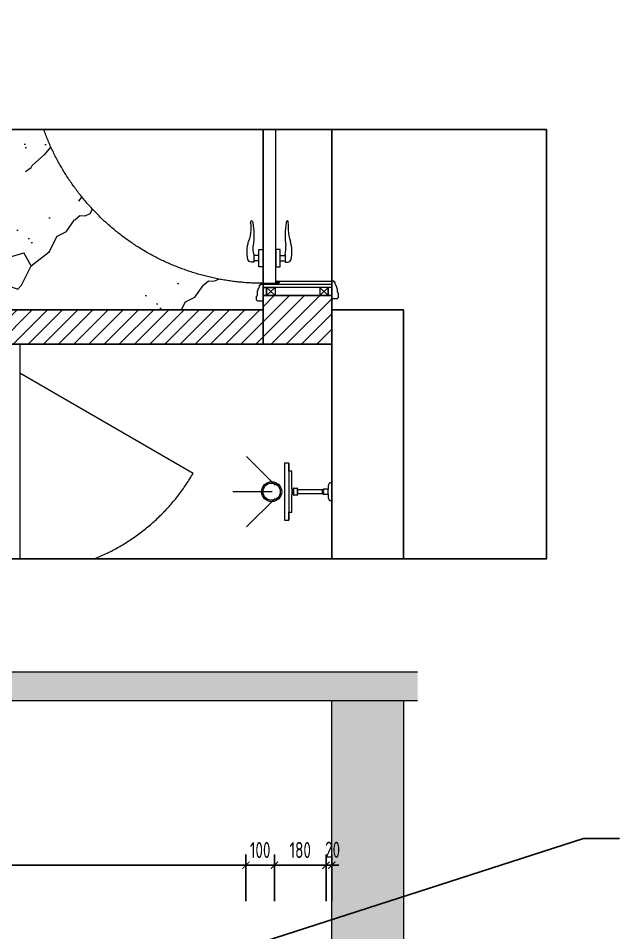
# Model space of a CAD drawing. Header units: millimetres. Extents: x 3162 to 221128, y -144913 to 11496.
# Drawn here: x 190658 to 192759, y -15138 to -11945 of the extents above; entities that cross this region are included whole.
import ezdxf
from ezdxf.xclip import XClip

# ---------------------------------------------------------------- set-up
doc = ezdxf.new("R2010")
doc.units = ezdxf.units.MM
doc.header["$LTSCALE"] = 10
doc.header["$XCLIPFRAME"] = 2
for name, pattern in [('ACAD_ISO03W100', [30, 12, -18]), ('DASH', [8.889999999999997, 6.349999999999998, -2.54]), ('DOTE', [61.467999999999996, 50.8, -5.08, 0.508, -5.08]), ('HIDDEN', [9.524999999999995, 6.349999999999998, -3.174999999999998])]:
    doc.linetypes.add(name, pattern=pattern)
doc.layers.get('Defpoints').update_dxf_attribs({"color": 250})
for name, color, linetype, lineweight in [('FC-Doorsill【门槛线】', 8, 'Continuous', 0), ('FC-Hatch【平面填充】', 250, 'Continuous', 0), ('FC-Refe【标注引线】', 2, 'Continuous', 0), ('FF-Door【门】', 51, 'Continuous', 0), ('FF-FIXT【洁具】', 31, 'Continuous', 0), ('FF-MT【门套】', 20, 'Continuous', 0), ('Hidden【虚线】', 136, 'DASH', 0), ('RC-dimensions', 44, 'Continuous', 0), ('Wall【立面墙】', 252, 'Continuous', 0)]:
    doc.layers.add(name, color=color, linetype=linetype, lineweight=lineweight)
doc.layers.add('WALL_NEW【新建墙体】', color=4, linetype='Continuous')
doc.layers.add('WALL【墙体】', color=7, linetype='Continuous')
doc.styles.add('尺寸标注', font='ARCHS.SHX', dxfattribs={"width": 0.8})
doc.dimstyles.new('海龙1：25', dxfattribs={"dimscale": 25, "dimtxt": 2.25, "dimasz": 1, "dimexe": 1.5, "dimexo": 1, "dimgap": 1, "dimtad": 1, "dimdec": 0, "dimrnd": 5, "dimdsep": 46, "dimtxsty": '尺寸标注', "dimblk": 'ARCHTICK', "dimblk1": 'ARCHTICK', "dimblk2": 'ARCHTICK', "dimcen": 1, "dimclrd": 44, "dimclre": 44, "dimclrt": 2, "dimadec": 0, "dimazin": 0, "dimtfac": 1, "dimtdec": 0, "dimtix": 1, "dimtmove": 2, "dimatfit": 3, "dimldrblk": 'hl_arrow2', "dimfxl": 5, "dimfxlon": 1, "dimarcsym": 0})

# ---------------------------------------------------------------- blocks, each defined once
blk = doc.blocks.new('花洒平面')
at = {"color": 8}
for p, q in [((-1.2878489e-09, 207.8250488879345), (-1.2878405e-09, 345.6517477336313)), ((-23.22135438484872, 198.2064489655916), (-122.6527311921902, 297.6378257729332)), ((23.22135438227302, 198.2064489655916), (122.6527311896425, 297.6378257729611)), ((99.99999999871216, 149.9850945829621), (-100.0000000012296, 149.9850945829621)), ((10.00741884036688, 139.4193013935091), (-9.978288139755024, 139.4193013935091)), ((9.517963841259183, 133.41930139345), (-9.488833140516363, 133.4193013934491)), ((7.556847965955968, 138.41930139339), (-7.527717265198588, 138.4193013934009)), ((11.01456535040052, 121.4193013935337), (-10.98543464958493, 121.4193013934173)), ((5.999999999876306, 119.4193013933845), (-6.000000000007275, 119.4193013933918)), ((-6.500000000007275, 31.99720896903546), (6.499999999992722, 31.99720896903546)), ((-8.500000000007276, 11.99720896903545), (8.499999999992724, 11.99720896903545))]:
    blk.add_line(p, q, dxfattribs=at)
blk.add_lwpolyline([(11.03039795043878, 131.4194267369612, 0.992114541072318), (11.01456535026955, 133.4193013934491), (9.517963841259183, 133.41930139345, 0.130916908178139), (7.556847965955968, 138.41930139339), (9.511019290868717, 138.4193013933891, 0.4139953555216791), (10.00741884036688, 139.4193013935082), (71.3405224583039, 139.4193013935082), (71.3405224583039, 149.985094582963), (99.99999999871216, 149.985094582963), (99.99999999871216, 164.9850945820308), (-100.0000000012296, 164.9850945820308), (-100.0000000012296, 149.985094582963), (-71.34052246087957, 149.985094582963), (-71.34052246087957, 139.4193013935082), (-9.978288139755024, 139.4193013935091, 0.4139953552588353), (-9.481888591362804, 138.4193013934027), (-7.527717265198588, 138.4193013934009, 0.1309169081785864), (-9.488833140516363, 133.4193013934491), (-10.98543464954127, 133.41930139345, 0.9921145410720956), (-11.00126724969595, 131.4194267369612, 0.0039583361053636), (-10.98543464951217, 131.4193013934918, 0.0809623811183885), (-10.98543464963586, 121.4193013934791, 0.9999999999999998), (-10.98543464959948, 119.4193013933918), (-6.000000000007275, 119.4193013933918), (-6.000000000007275, 31.99720896903546), (-6.500000000007275, 31.99720896903546, 0.4142135623730951), (-8.500000000007276, 29.99720896903546), (-8.500000000007276, 11.99720896903636), (-21.00000000000727, 11.99720896903545, 0.2619716589674855), (-31.00000000000728, 6.997208968934501), (-31.00000000000728, -0.0027910309645449), (30.99999999999273, -0.0027910309645449), (30.99999999999273, 6.99720896893359, 0.2619716589674763), (20.99999999999273, 11.99720896903545), (8.499999999992724, 11.99720896903545), (8.499999999992724, 29.99720896903546, 0.4142135623730951), (6.499999999992722, 31.99720896903546), (5.999999999992722, 31.99720896903546), (5.999999999876306, 119.4193013933918), (11.01456535037869, 119.4193013933918, 1.000000000000566), (11.0145653503132, 121.4193013935955, 0.0809623811178288), (11.01456535029865, 131.419301393541)], format="xyb")
blk.add_lwpolyline([(8.499999999992724, 29.99720896902272, -0.3754642067531133), (2.626985304836125, 28.9679671851427, 0.2380023616656965), (-2.62698530500347, 28.96796718509995, -0.3754642067530882), (-8.500000000007276, 29.99720896902272)], format="xyb", dxfattribs=at)
for radius in [35, 30]:
    blk.add_circle((-1.2878445e-09, 209.9850945820308), radius, dxfattribs=at)
blk = doc.blocks.new('DOORBLK101')
blk.add_line((-0.5, 0), (2e-16, 0.8660254037844385))
at = {"color": 8, "linetype": 'HIDDEN', "ltscale": 10}
blk.add_arc((-0.5, 0), 1, 0, 59.99999999999999, dxfattribs=at)
blk = doc.blocks.new('门套线03')
at = {"ltscale": 100}
blk.add_lwpolyline([(59.99999999610007, 0), (59.99999999610007, 19.6999869149644, -0.3391847375322686), (56.56702640501316, 23.13296050606286), (41.95708299996385, 23.13296050606286, -0.3604749616786678), (38.52410943494215, 19.6999869149644), (29.23864021471218, 19.69998691491773, 0.1378024109381286), (14.4835205811778, 14.68383078919714, -0.1658899653347029), (3.432973591086918, 11.92995527619487), (3.432973591086918, 8.714471423439674), (0, 8.714471423439674), (0, 0)], format="xyb", close=True, dxfattribs=at)
blk = doc.blocks.new('HL_Door_Hinge')
at = {"color": 0, "linetype": 'DOTE', "ltscale": 0.04}
for p, q in [((-4, 3), (4, 3)), ((0, -1), (0, 7))]:
    blk.add_line(p, q, dxfattribs=at)
at = {"color": 0, "linetype": 'DASH', "ltscale": 5}
for p, q in [((-2, -26), (-2, 0.7639320224989206)), ((-0.5, -26), (-0.5, 0.0419601084504393)), ((0.5, -26), (0.5, 0.0419601084504393)), ((2, -26), (2, 0.7639320224989206)), ((-0.5, -26), (-2, -26)), ((0.5, -26), (2, -26))]:
    blk.add_line(p, q, dxfattribs=at)
for radius in [3, 2]:
    blk.add_circle((0, 3), radius, dxfattribs=at)
blk = doc.blocks.new('HL_Door_Seal')
at = {"color": 0}
for p, q in [((4.99999999992724, 2.08200835914e-05), (-4.999999999941791, -2.08200763154e-05)), ((-0.9999999999417925, 5.986082524348602), (-0.4999999999272406, 6.484924469714314)), ((-0.9999999999417925, 5.986082524348602), (-0.4999999999272406, 5.986082524348602)), ((-0.9999999999417925, 5.487240578979251), (-0.4999999999272406, 5.986082524348602)), ((-0.9999999999417925, 5.487240578979251), (-0.4999999999272406, 5.487240578979251)), ((-0.9999999999417925, 4.98839863359899), (-0.4999999999272406, 5.487240578979251)), ((-0.9999999999417925, 4.489556688240552), (-0.4999999999272406, 4.98839863359899)), ((-0.9999999999417925, 4.98839863359899), (-0.4999999999272406, 4.98839863359899)), ((-0.9999999999417925, 4.489556688240552), (-0.4999999999272406, 4.489556688240552)), ((-0.9999999999417925, 3.990714742871205), (-0.4999999999272406, 4.489556688240552)), ((-0.9999999999417925, 3.990714742871205), (-0.4999999999272406, 3.990714742871205)), ((-0.9999999999417925, 3.491872797501855), (-0.4999999999272406, 3.990714742871205)), ((-0.9999999999417925, 3.491872797501855), (-0.4999999999272406, 3.491872797501855)), ((-0.9999999999417925, 2.993030852132505), (-0.4999999999272406, 3.491872797501855)), ((-0.9999999999417925, 2.993030852132505), (-0.4999999999272406, 2.993030852132505)), ((-0.9999999999417925, 2.494188906763155), (-0.4999999999272406, 2.993030852132505)), ((-0.9999999999417925, 2.494188906763155), (-0.4999999999272406, 2.494188906763155)), ((-0.9999999999417925, 1.995346961401081), (-0.4999999999272406, 2.494188906763155)), ((-0.9999999999417925, 1.995346961401081), (-0.4999999999272406, 1.995346961401081)), ((-0.9999999999417925, 1.496505016020817), (-0.4999999999272406, 1.995346961401081)), ((-0.9999999999417925, 1.496505016020817), (-0.4999999999272406, 1.496505016020817)), ((-0.9999999999417925, 0.9976630706514696), (-0.4999999999272406, 1.496505016020817)), ((-0.9999999999417925, 0.9976630706514696), (-0.4999999999272406, 0.9976630706514696)), ((-0.9999999999417925, 0.4988211252821202), (-0.4999999999272406, 0.9976630706514696)), ((-0.9999999999417925, 0.4988211252821202), (-0.4999999999272406, 0.4988211252821202)), ((-0.9999999999417925, -2.08200763154e-05), (-0.4999999999272406, 0.4988211252821202)), ((-0.4999999999272406, 6.484924469714314), (0.5000000000727596, 6.484924469714314)), ((1.000000000072759, 5.986082524348602), (0.5000000000727596, 6.484924469714314)), ((1.000000000072759, 5.986082524348602), (0.5000000000727596, 5.986082524348602)), ((1.000000000072759, 5.487240578979251), (0.5000000000727596, 5.986082524348602)), ((1.000000000072759, 5.487240578979251), (0.5000000000727596, 5.487240578979251)), ((1.000000000072759, 4.98839863359899), (0.5000000000727596, 5.487240578979251)), ((1.000000000072759, 4.98839863359899), (0.5000000000727596, 4.98839863359899)), ((1.000000000072759, 4.489556688240552), (0.5000000000727596, 4.98839863359899)), ((1.000000000072759, 4.489556688240552), (0.5000000000727596, 4.489556688240552)), ((1.000000000072759, 3.990714742871205), (0.5000000000727596, 4.489556688240552)), ((1.000000000072759, 3.990714742871205), (0.5000000000727596, 3.990714742871205)), ((1.000000000072759, 3.491872797501855), (0.5000000000727596, 3.990714742871205)), ((1.000000000072759, 3.491872797501855), (0.5000000000727596, 3.491872797501855)), ((1.000000000072759, 2.993030852132505), (0.5000000000727596, 3.491872797501855)), ((1.000000000072759, 2.993030852132505), (0.5000000000727596, 2.993030852132505)), ((1.000000000072759, 2.494188906763155), (0.5000000000727596, 2.993030852132505)), ((1.000000000072759, 2.494188906763155), (0.5000000000727596, 2.494188906763155)), ((1.000000000072759, 1.995346961401081), (0.5000000000727596, 2.494188906763155)), ((1.000000000072759, 1.995346961401081), (0.5000000000727596, 1.995346961401081)), ((1.000000000072759, 1.496505016020817), (0.5000000000727596, 1.995346961401081)), ((1.000000000072759, 1.496505016020817), (0.5000000000291039, 1.496505016020817)), ((1.000000000029102, 0.9976630706514696), (0.5000000000291039, 1.496505016020817)), ((1.000000000029102, 0.9976630706514696), (0.5000000000291039, 0.9976630706514696)), ((1.000000000029102, 0.4988211252821202), (0.5000000000291039, 0.9976630706514696)), ((1.000000000029102, 0.4988211252821202), (0.5000000000291039, 0.4988211252821202)), ((1.000000000029102, -2.08200763154e-05), (0.5000000000291039, 0.4988211252821202))]:
    blk.add_line(p, q, dxfattribs=at)
blk.add_lwpolyline([(-3.872983346140243, -1.000020820065399, 0.7745966692453083), (3.872983346285763, -1.000020820065399)], format="xyb", close=True, dxfattribs=at)
blk.add_arc((7.27596e-11, -2.08200763154e-05), 5, 180, 0.0004771610841849999, dxfattribs=at)
blk = doc.blocks.new('门把手02')
at = {"color": 250}
for p, q in [((-13.49999999860301, 32.17172175762244), (-13.49999999860301, 40.86935063358396)), ((12.90183659596368, 32.17172175762244), (-13.49999999860301, 32.17172175762244)), ((-9.40042077511316, 14.63367436802946), (-9.400420777383259, 32.17172175762244)), ((9.400420775462408, 14.63367436802946), (9.400420777557883, 32.17172175762244)), ((-30.37499999685679, 14.63367436802946), (-15.18749999825377, 14.63367436802946)), ((-30.37499999685679, 0), (-30.37499999685679, 14.63367436802946)), ((30.37499999685679, 0), (-30.37499999685679, 0)), ((-15.18749999825377, 14.63367436802946), (19.57499999797437, 14.63367436802946)), ((-15.18749999825377, 14.63367436802946), (19.57499999797437, 14.63367436802946)), ((19.57499999797437, 14.63367436802946), (30.37499999685679, 14.63367436802946)), ((30.37499999685679, 14.63367436802946), (30.37499999685679, 0))]:
    blk.add_line(p, q, dxfattribs=at)
at = {"color": 250, "extrusion": (0, 0, -1)}
for centre, major_axis, ratio, start_param, end_param in [((-1.349999999685677, 40.86935063358396), (-8.591347391675667, 8.591347391675665), 0.9999999999859452, 5.497787143775111, 6.813201964240596), ((23.38864229049068, -64.06994071556254), (-0.1062504841361529, 119.9626829500712), 0.9999999997415425, -0.2330466779844225, 0.306450502864553), ((12.90183659596368, 37.23422175832093), (3.579728080075413, 3.579728080075413), 0.9999999999779257, 2.124303553739053, 2.356194490181306), ((79.26974967814749, 368.4258099852595), (-0.06046073251190182, 336.2688116135121), 0.9999999997360908, 3.005110885875102, 3.24791649470865), ((105.2230611277045, 171.9977347373496), (-91.70875193008591, 91.70875193008587), 0.9999999999995433, 3.813777725236978, 3.981187050748119), ((124.0194821701152, 43.59716152050532), (5.9203115993942, 5.920311599394204), 0.9999999999987207, 1.23808539028771, 2.228963725690715), ((130.6264945021248, 40.3964131171815), (-0.7291489896447445, 0.7291489896447444), 0.999999999933694, 1.325662120281372, 2.81998217696338)]:
    blk.add_ellipse(centre, major_axis=major_axis, ratio=ratio, start_param=start_param, end_param=end_param, dxfattribs=at)
at = {"color": 250, "extrusion": (0, 0, -0.9999999999999999)}
for centre, major_axis, ratio, start_param, end_param in [((33.83809215266956, -51.42656153091229), (-0.0387035664674899, 86.03667510705831), 0.9999999997428224, -0.2314410869051797, 0.1146693207027536), ((107.7648263399605, 189.2196141660679), (1.75338980059929, 147.0283474284527), 0.9999999997236567, 3.194780511485613, 3.464277035678652)]:
    blk.add_ellipse(centre, major_axis=major_axis, ratio=ratio, start_param=start_param, end_param=end_param, dxfattribs=at)
at = {"color": 250, "extrusion": (0, 0, -0.9999999999999998)}
blk.add_ellipse((122.5295124765253, 24.00941682164557), major_axis=(-13.65154796017409, 13.65154796017409), ratio=0.999999999998015, start_param=0.6474644883190493, end_param=1.248662514605251, dxfattribs=at)
blk = doc.blocks.new('hld_1_820_240_门把手02_门套线03_45_0_0_3_40_0_1_1')
at = {"layer": 'FC-Doorsill【门槛线】'}
for p, q in [((-0.4999999999999541, 0.13333333333332), (0.4999999999999541, 0.13333333333332)), ((-0.4999999999999541, -0.13333333333332), (0.4999999999999541, -0.13333333333332))]:
    blk.add_line(p, q, dxfattribs=at)
at = {"layer": 'FF-Door【门】'}
blk.add_lwpolyline([(-0.4527777777777366, 0.13333333333332), (-0.4027777777777417, 0.13333333333332), (-0.4027777777777417, 1.038888888888793), (-0.4527777777777366, 1.038888888888793)], close=True, dxfattribs=at)
at = {"layer": 'FF-Door【门】', "color": 250, "linetype": 'ACAD_ISO03W100', "ltscale": 0.1041666666666666}
blk.add_lwpolyline([(-0.4527777777777366, 0.13333333333332), (0.4527777777777366, 0.13333333333332), (0.4527777777777366, 0.08333333333332499), (-0.4527777777777366, 0.08333333333332499)], close=True, dxfattribs=at)
at = {"layer": 'FF-Door【门】', "color": 8, "linetype": 'HIDDEN', "ltscale": 60}
blk.add_arc((-0.4527777777777366, 0.13333333333332), 0.9055555555554732, 0, 90.00000000000587, dxfattribs=at)
at = {"layer": 'FF-MT【门套】', "color": 250}
for p, q in [((-0.4688888888888461, 0.119999999999988), (-0.4999999999999541, 0.086666666666658)), ((-0.4688888888888461, 0.086666666666658), (-0.4999999999999541, 0.119999999999988)), ((0.4688888888888461, 0.119999999999988), (0.4999999999999541, 0.086666666666658)), ((0.4688888888888461, 0.086666666666658), (0.4999999999999541, 0.119999999999988)), ((-0.4999999999999541, -0.086666666666658), (-0.4688888888888461, -0.119999999999988)), ((-0.4999999999999541, -0.119999999999988), (-0.4688888888888461, -0.086666666666658)), ((0.4999999999999541, -0.086666666666658), (0.4688888888888461, -0.119999999999988)), ((0.4999999999999541, -0.119999999999988), (0.4688888888888461, -0.086666666666658))]:
    blk.add_line(p, q, dxfattribs=at)
for points in [[(-0.4999999999999541, 0.13333333333332), (-0.4688888888888461, 0.13333333333332), (-0.4688888888888461, 0.119999999999988), (-0.4999999999999541, 0.119999999999988)], [(-0.4688888888888461, 0.119999999999988), (-0.4688888888888461, 0.086666666666658), (-0.4999999999999541, 0.086666666666658), (-0.4999999999999541, 0.119999999999988)], [(-0.4688888888888461, 0.13333333333332), (-0.4555555555555141, 0.13333333333332), (-0.4555555555555141, -0.13333333333332), (-0.4688888888888461, -0.13333333333332)], [(0.4688888888888461, 0.13333333333332), (0.4555555555555141, 0.13333333333332), (0.4555555555555141, -0.13333333333332), (0.4688888888888461, -0.13333333333332)], [(0.4999999999999541, 0.13333333333332), (0.4688888888888461, 0.13333333333332), (0.4688888888888461, 0.119999999999988), (0.4999999999999541, 0.119999999999988)], [(0.4688888888888461, 0.119999999999988), (0.4688888888888461, 0.086666666666658), (0.4999999999999541, 0.086666666666658), (0.4999999999999541, 0.119999999999988)], [(-0.4999999999999541, -0.086666666666658), (-0.4999999999999541, -0.119999999999988), (-0.4688888888888461, -0.119999999999988), (-0.4688888888888461, -0.086666666666658)], [(0.4999999999999541, -0.086666666666658), (0.4999999999999541, -0.119999999999988), (0.4688888888888461, -0.119999999999988), (0.4688888888888461, -0.086666666666658)], [(-0.4999999999999541, -0.13333333333332), (-0.4688888888888461, -0.13333333333332), (-0.4688888888888461, -0.119999999999988), (-0.4999999999999541, -0.119999999999988)], [(0.4999999999999541, -0.13333333333332), (0.4688888888888461, -0.13333333333332), (0.4688888888888461, -0.119999999999988), (0.4999999999999541, -0.119999999999988)]]:
    blk.add_lwpolyline(points, close=True, dxfattribs=at)
at = {"layer": 'FF-MT【门套】'}
for points in [[(-0.4999999999999541, 0.13333333333332), (-0.4555555555555141, 0.13333333333332), (-0.4555555555555141, 0.07777777777777001), (-0.4444444444444042, 0.07777777777777001), (-0.4444444444444042, -0.13333333333332), (-0.4999999999999541, -0.13333333333332)], [(0.4999999999999541, 0.13333333333332), (0.4555555555555141, 0.13333333333332), (0.4555555555555141, 0.07777777777777001), (0.4444444444444042, 0.07777777777777001), (0.4444444444444042, -0.13333333333332), (0.4999999999999541, -0.13333333333332)]]:
    blk.add_lwpolyline(points, close=True, dxfattribs=at)
at = {"layer": 'FF-Door【门】', "color": 250, "yscale": 0.001111111111111, "zscale": 0.001111111111111}
for name, p, xscale, rotation in [('门把手02', (-0.4527777777777366, 0.9388888888888032), -0.001111111111111, 90.00000000000593), ('门把手02', (-0.4027777777777417, 0.9388888888888032), 0.001111111111111, 270.0000000000178), ('HL_Door_Seal', (-0.4499999999999594, 0.07777777777777001), 0.001111111111111, 180.0000000000119), ('HL_Door_Seal', (0.4499999999999594, 0.07777777777777001), -0.001111111111111, 180)]:
    blk.add_blockref(name, p, dxfattribs=dict(at, xscale=xscale, rotation=rotation))
at = {"layer": 'FF-Door【门】', "color": 250, "zscale": 0.001111111111111}
for name, p, xscale, yscale in [('门把手02', (0.3555555555555241, 0.13333333333332), -0.001111111111111, 0.001111111111111), ('HL_Door_Hinge', (-0.4541666666666253, 0.13333333333332), 0.001111111111111, 0.001111111111111), ('门把手02', (0.3555555555555241, 0.08333333333332499), -0.001111111111111, -0.001111111111111)]:
    blk.add_blockref(name, p, dxfattribs=dict(at, xscale=xscale, yscale=yscale))
at = {"layer": 'FF-MT【门套】', "zscale": 0.001111111111111}
for p, xscale, yscale in [((-0.4555555555555141, 0.13333333333332), -0.001111111111111, 0.001111111111111), ((0.4555555555555141, 0.13333333333332), 0.001111111111111, 0.001111111111111), ((-0.4444444444444042, -0.13333333333332), -0.001111111111111, -0.001111111111111), ((0.4444444444444042, -0.13333333333332), 0.001111111111111, -0.001111111111111)]:
    blk.add_blockref('门套线03', p, dxfattribs=dict(at, xscale=xscale, yscale=yscale))
blk = doc.blocks.new('海龙_05091009')
at = {"layer": 'FC-Hatch【平面填充】'}
h = blk.add_hatch(dxfattribs=at)
h.set_pattern_fill('大理石', color=256, scale=80, angle=333, pattern_type=2)
h.set_pattern_definition([(14.98721250000001, (1575.372589352904, -64.30908895426182), (1241.351375111815, 215.9785313980032), [16.14434959999999, -3374.16872]), (41.19859049999996, (1350.090465805479, 22.19526512091397), (1135.500916414929, 1118.390646746497), [58.15978000000001, -4013.02472]), (33.94539589999999, (1326.323460087464, 1.982168237958831), (792.2840801709407, 444.7897550861608), [24.7095112, -5164.287839999998]), (63.00000000000001, (1346.821735660123, 15.78002099797595), (449.0672881909373, -228.8112118687317), [7.199996799999999, -748.7999519999997]), (44.56505110000001, (1564.558297019706, -74.96042422699246), (343.2168194016759, 673.6009315118897), [15.178932, -1578.60896]), (144.469234, (1564.558297019706, -74.96042422699246), (-449.0672829246242, 228.8112155667902), [24.2684968, -5072.115839999999]), (52.2157021, (1513.373739071699, -101.4054231339323), (1821.934552081308, 2465.592503723007), [51.3061416, -5335.838320000001]), (35.13299610000002, (1280.103458860547, 276.035650480866), (3512.353220693107, 2452.759840897297), [118.0948752, -24681.828]), (333, (1336.892180920942, 371.5026143953147), (343.2168178030975, 673.6009322864061), [0, -504]), (37.98310650000001, (1690.114477589923, 345.9104374977651), (1927.78502079079, 1563.180361013861), [79.45413839999998, -8263.229599999997]), (54.43911039999998, (1727.673782445126, -8.57806220070779), (3987.085911443302, 5604.78592154266), [112.8574336, -23587.2016]), (55.87498360000002, (1510.670519158069, 178.7577395172993), (2165.151341363035, 3139.19346390183), [58.0482544, -12132.0848]), (49.75948000000007, (1393.851693727462, 60.50342442151305), (1478.717739676675, 1791.991573602504), [125.7425912, -13077.228]), (333, (1324.01415393535, 96.50159359319514), (343.2168178030975, 673.6009322864061), [0, -504]), (333, (1327.555675865507, 85.61440001203663), (343.2168178030975, 673.6009322864061), [0, -504]), (333, (1396.433944124255, 95.93254014057676), (343.2168178030975, 673.6009322864061), [0, -504]), (333, (1422.417286641917, 182.6026984941818), (343.2168178030975, 673.6009322864061), [0, -504]), (32.03624340000004, (1475.081118778631, 156.4876948008677), (792.2840719578523, 444.7897585500109), [41.98285120000001, -8774.416]), (333, (1509.993236342554, 177.536071205599), (343.2168178030975, 673.6009322864061), [0, -504]), (333, (1440.522146650764, 182.4605095879378), (343.2168178030975, 673.6009322864061), [0, -504]), (333, (1484.21259924474, 214.6950623249977), (343.2168178030975, 673.6009322864061), [0, -504]), (333, (1429.500109366454, 160.8285434216886), (343.2168178030975, 673.6009322864061), [0, -504]), (23.19442889999998, (1666.423395635414, -17.77317588461665), (792.2841054818228, 444.7897195984968), [18.7446008, -3917.621200000001]), (63.00000000000001, (1656.617201567424, -37.01891538147538), (449.0672881909373, -228.8112118687317), [21.5999984, -734.3999679999997]), (16.66778010000003, (1621.654070873824, -47.4869316874756), (2033.635493811864, 660.7682234252862), [36.4965752, -7627.78392]), (63.00000000000001, (1618.385337822932, -53.9021815128508), (449.0672881909373, -228.8112118687317), [7.199996799999999, -748.7999519999997]), (12.80557099999995, (1590.967770070725, -60.13410166584073), (1241.351377112339, 215.9785471857135), [28.1169, -5876.43176]), (333, (1547.958731033323, 18.72680498118643), (343.2168178030975, 673.6009322864061), [0, -504]), (333, (1668.122709029943, -16.87071620449933), (343.2168178030975, 673.6009322864061), [0, -504]), (333, (1668.122709029943, -16.87071620449933), (343.2168178030975, 673.6009322864061), [0, -504]), (2.357753500000008, (1683.652941049142, -10.39056903633536), (1690.418676736538, -12.83269654880882), [44.05814160000001, -4582.04688]), (333, (1689.256925721827, 28.47583480897811), (343.2168178030975, 673.6009322864061), [0, -504]), (119.3099319999999, (1690.114477589923, 345.9104374977651), (-554.9177643962574, 1131.22333714176), [51.91993679999999, -5399.67352]), (341.13010235, (1595.168675080982, 281.1572554451995), (4833.889660654136, -1614.511172777954), [50.9116848, -10640.5424]), (20.86240520000002, (1488.125672378679, 319.5368898946654), (2825.919599340501, 1105.557944392456), [67.96705039999999, -14205.1128]), (347.6208739, (1376.683626818936, 343.9964570965058), (3037.62054449714, -699.2663033544562), [114.0946975999999, -11865.84719999999]), (333, (1434.632379480812, 367.1148719010636), (343.2168178030975, 673.6009322864061), [0, -504]), (351.4349488, (1543.235615339617, 226.8109837395823), (2139.485954396335, -241.6439154804947), [22.7684016, -4758.595279999998]), (349.6992442, (1565.750089971472, 223.4200312521825), (449.0672981576216, -228.8111668869144), [12.52836559999999, -2618.428719999999]), (74.09372299999997, (1578.076533361571, 221.1797708943814), (1504.383109666753, 5172.828906972029), [62.3653728, -13034.3624]), (333, (1535.383758139978, 279.4488077068927), (343.2168178030975, 673.6009322864061), [0, -504]), (333, (1595.575991515121, 282.5407557620312), (343.2168178030975, 673.6009322864061), [0, -504]), (333, (1495.234687012787, 236.3271275711704), (343.2168178030975, 673.6009322864061), [0, -504]), (333, (1510.991300705849, 409.9521070472837), (343.2168178030975, 673.6009322864061), [0, -504]), (333, (1474.648853316095, 392.1388370914574), (343.2168178030975, 673.6009322864061), [0, -504]), (17.14490259999994, (1610.366831448111, 374.4227693778449), (2033.635493106662, 660.7682246893833), [56.85771599999998, -11883.2616]), (27.58294469999995, (1551.636691068539, 343.7416519256367), (792.2841028408569, 444.7897141689042), [66.2613032, -13848.6104]), (333, (1611.198046385114, 374.5607853317306), (343.2168178030975, 673.6009322864061), [0, -504]), (333, (1528.831190117896, 373.6142547077978), (343.2168178030975, 673.6009322864061), [0, -504]), (333, (1611.198046385114, 374.5607853317306), (343.2168178030975, 673.6009322864061), [0, -504]), (333, (1551.17238806287, 342.6579089672923), (343.2168178030975, 673.6009322864061), [0, -504]), (48.06858279999997, (1643.344136587773, 264.6913833708968), (1478.717734638305, 1791.991576644941), [18.6290088, -3893.46288]), (63.00000000000001, (1655.792795809611, 278.5503442691224), (449.0672881909373, -228.8112118687317), [75.59999999999998, -680.4000000000002]), (23.19442889999998, (1878.738363336611, 520.5068558447018), (792.2841054818228, 444.7897195984968), [18.7446008, -3917.621200000001]), (333, (1681.416521705243, 441.1908483972584), (343.2168178030975, 673.6009322864061), [0, -504]), (333, (1692.173325018018, 426.6272862242548), (343.2168178030975, 673.6009322864061), [0, -504]), (333, (1641.797748031553, 470.4602004740482), (343.2168178030975, 673.6009322864061), [0, -504]), (333, (1754.36652119756, 513.0129977723989), (343.2168178030975, 673.6009322864061), [0, -504]), (26.13010230000004, (1780.523829606318, 449.3384293195922), (792.2841064144502, 444.7897196688073), [35.99999840000001, -7523.999679999999]), (63.00000000000001, (1752.739611385448, 394.8088307520666), (449.0672881909373, -228.8112118687317), [61.19999839999999, -694.799984]), (333, (1753.359887953942, 395.8567929222045), (343.2168178030975, 673.6009322864061), [0, -504]), (356.1985905, (1860.500723934507, 521.7186510413958), (1690.418671228329, -12.83270382576938), [18.2778568, -3820.07168]), (39.03751099999994, (1851.320796297216, 514.2749353285217), (1135.500912161022, 1118.39064111603), [11.818628, -2470.09344]), (39.03751099999994, (1842.140864691959, 506.8312153523983), (1135.500912161022, 1118.39064111603), [11.818628, -2470.09344]), (54.86989759999999, (1812.84449866935, 465.1932170418514), (2165.15137829361, 3139.193446897884), [50.91168479999999, -10640.54239999999]), (63.00000000000001, (1895.967907687926, 527.8894641321747), (449.0672881909373, -228.8112118687317), [18.0000016, -737.999984]), (333, (1858.08108543705, 575.4763854578486), (343.2168178030975, 673.6009322864061), [0, -504])])
edge = h.paths.add_edge_path()
edge.add_line((2321.243279597679, 937.5224734515867), (2320.000000000037, 937.5224734515867))
edge.add_line((2320.000000000037, 937.5224734515867), (2320, 982.5224734515832))
edge.add_line((2320, 982.5224734515832), (2379.625000003136, 982.5224734516304))
edge.add_line((2379.625000003136, 982.5224734516304), (2379.625000003128, 997.1561478196637))
edge.add_line((2379.625000003128, 997.1561478196637), (2400.599579224872, 997.156147819678))
edge.add_line((2400.599579224872, 997.156147819678), (2400.599579222588, 1014.694195209271))
edge.add_line((2400.599579222588, 1014.694195209271), (2396.500000001368, 1014.694195209267))
edge.add_line((2396.500000001368, 1014.694195209267), (2396.500000001353, 1029.143232837046))
edge.add_ellipse((2408.650000000278, 1023.39182408524), major_axis=(-8.591347391677326, 8.591347391677326), ratio=0.9999999999849964, start_angle=-30.367717521194777, end_angle=45.00000000048118, ccw=False)
edge.add_ellipse((2433.388642290527, 918.4525327361116), major_axis=(-0.09305673498679147, 119.9626939101849), ratio=0.9999999997414024, start_angle=342.4479810667443, end_angle=373.35889258860044, ccw=False)
edge.add_ellipse((2517.764826339823, 1171.7420876178), major_axis=(1.729449881482552, 147.0286309752031), ratio=0.999999999723832, start_angle=161.5022176041932, end_angle=176.9432310338973)
edge.add_ellipse((2515.223061127574, 1154.520208189082), major_axis=(-91.70875193011457, 91.70875193011456), ratio=0.9999999999995047, start_angle=131.8947845400374, end_angle=141.4866323429572)
edge.add_ellipse((2532.529512476504, 1006.531890273389), major_axis=(-13.65154796016119, 13.65154796016119), ratio=0.9999999999983596, start_angle=288.4569078769873, end_angle=322.9030174347773)
edge.add_ellipse((2534.019482170079, 1026.119634972248), major_axis=(5.920311599399759, 5.920311599399776), ratio=0.9999999999975128, start_angle=232.2897858302357, end_angle=289.0629324597223)
edge.add_ellipse((2489.269749677879, 1350.94828343697), major_axis=(-0.05919768390635017, 336.2688118382371), ratio=0.9999999997363276, start_angle=173.9083078491707, end_angle=187.8200444774341, ccw=False)
edge.add_ellipse((2443.838092152699, 931.0959119207691), major_axis=(-0.0253909486387245, 86.03668006579062), ratio=0.9999999997431008, start_angle=353.4387973684427, end_angle=373.2694629699254)
edge.add_line((2419.400420777442, 1013.939192475736), (2419.400420775448, 997.1561478196927))
edge.add_line((2419.400420775448, 997.1561478196927), (2429.574999997961, 997.1561478197))
edge.add_line((2429.574999997961, 997.1561478197), (2440.374999996842, 997.1561478197071))
edge.add_line((2440.374999996842, 997.1561478197071), (2440.37499999685, 982.5224734516812))
edge.add_line((2440.37499999685, 982.5224734516812), (3121.495011010776, 982.5224734522343))
edge.add_arc((3105.497971753786, 989.9447767670572), 17.63507446785964, 335.1096515156199, 392.8315172542846)
edge.add_arc((3144.068385007893, 1015.811013415485), 28.81009219572102, 183.0838361765841, 214.4681608903187, ccw=False)
edge.add_line((3115.300013084977, 1014.26111366694), (3115.300013084925, 1023.546582887171))
edge.add_arc((3111.51203329274, 1023.191576657311), 3.804578863584172, 5.354072615896152, 84.64592781936508)
edge.add_line((3111.867039493823, 1026.979556452192), (3111.867039493809, 1041.58949985724))
edge.add_arc((3111.344316802068, 1045.545196140072), 3.990084221477241, 277.5276960135319, 352.4723039864749)
edge.add_line((3115.300013084903, 1045.022473448331), (3134.999999999964, 1045.022473448345))
edge.add_line((3134.999999999964, 1045.022473448345), (3134.999999999964, 1125.000000000003))
edge.add_line((3134.999999999964, 1125.000000000003), (3084.999999999936, 1125.000000000003))
edge.add_line((3084.999999999936, 1125.000000000003), (2369.999999999985, 1124.999999999996))
edge.add_line((2369.999999999985, 1124.999999999996), (2319.999999999978, 1124.999999999996))
edge.add_line((2319.999999999978, 1124.999999999996), (2319.999999999978, 1075.000000000011))
edge.add_line((2319.999999999978, 1075.000000000011), (2199.999999999978, 1075.000000000011))
edge.add_line((2199.999999999978, 1075.000000000011), (2199.999999999978, 1225.000000000004))
edge.add_line((2199.999999999978, 1225.000000000004), (1999.999999999978, 1225.000000000004))
edge.add_arc((1747.499999999971, 1493.781249999982), 368.7812499999879, 226.7889455147223, 313.2110544852801, ccw=False)
edge.add_line((1494.999999999978, 1224.999999999996), (1294.999999999978, 1224.999999999996))
edge.add_line((1294.999999999978, 1224.999999999996), (1294.999999999978, 1075.000000000014))
edge.add_line((1294.999999999978, 1075.000000000014), (1174.999999999978, 1075.000000000014))
edge.add_line((1174.999999999978, 1075.000000000014), (1174.999999999978, 75.04494690475985))
edge.add_line((1174.999999999978, 75.04494690475984), (1345.000000003965, 75.04494690475984))
edge.add_line((1345.000000003965, 75.04494690475984), (1344.99999971041, 94.74493292564148))
edge.add_arc((1344.477276959718, 98.70062920068813), 3.990084221479356, 277.5276968673742, 352.4723048402792)
edge.add_line((1348.432973250347, 98.17790656789292), (1363.042916655395, 98.17790678560051))
edge.add_arc((1366.830896444982, 98.53291304312731), 3.804578863582156, 185.3540730343823, 275.3540734690384)
edge.add_line((1367.185902731246, 94.74493325623187), (1372.66155999506, 94.74493333779901))
edge.add_arc((1374.211460171966, 65.97656143796121), 28.81009219571755, 55.53183996359951, 93.0838370297185, ccw=False)
edge.add_arc((1400.077696245607, 104.5469750775301), 17.63507446785494, 237.168483599412, 274.8445548097826)
edge.add_line((1401.567026231205, 86.97490212978664), (1401.567026279124, 83.75941827702991))
edge.add_line((1401.567026279124, 83.75941827702991), (1404.99999987021, 83.75941832818353))
edge.add_line((1404.99999987021, 83.75941832818353), (1405.000000000065, 75.04494690474529))
edge.add_line((1405.000000000065, 75.04494690474529), (2107.134498701467, 75.04494690474166))
edge.add_line((2107.134498701467, 75.04494690474166), (2107.134498831321, 83.75941832817989))
edge.add_line((2107.134498831321, 83.75941832817989), (2110.567472422408, 83.75941827702626))
edge.add_line((2110.567472422408, 83.75941827702626), (2110.567472470328, 86.974902129783))
edge.add_arc((2112.056802455925, 104.5469750775264), 17.63507446785494, 265.1554451902175, 302.8315164007059)
edge.add_arc((2137.923038529567, 65.97656143795757), 28.81009219571756, 93.08383532275468, 124.46816003632819, ccw=False)
edge.add_line((2136.373139209732, 94.7449333839686), (2145.658608429963, 94.74493324565263))
edge.add_arc((2145.30360225655, 98.53291304312373), 3.804578863582156, 275.3540717621044, 354.6459269656176)
edge.add_line((2149.091582046138, 98.17790678559686), (2163.701525451186, 98.1779065678893))
edge.add_arc((2167.657221741814, 98.70062920068449), 3.990084221479356, 187.5276951597206, 262.4723031326258)
edge.add_line((2167.134498991123, 94.74493292563784), (2167.134498697567, 75.0449469047562))
edge.add_line((2167.134498697567, 75.0449469047562), (3134.999999999964, 75.04494690475258))
edge.add_line((3134.999999999964, 75.04494690475258), (3134.999999999964, 105.0224734562252))
edge.add_line((3134.999999999964, 105.0224734562252), (3115.300013085675, 105.0224734562107))
edge.add_arc((3111.344316802839, 104.4997507644584), 3.990084221477241, 7.527696013680437, 82.47230398657852)
edge.add_line((3111.867039494573, 108.455447047294), (3111.867039494559, 123.0653904523424))
edge.add_arc((3111.512033293475, 126.8533702472232), 3.804578863586188, 275.3540721806349, 365.3540726154599)
edge.add_line((3115.30001308566, 127.2083764770541), (3115.300013085682, 132.684033740843))
edge.add_arc((3144.068385008614, 134.2339334891039), 28.81009219571645, 145.5318391101509, 183.0838361760191, ccw=False)
edge.add_arc((3105.497971754456, 160.1001701374625), 17.63507446785693, 327.1684827452268, 364.8445539560461)
edge.add_line((3123.070044724395, 161.5894998612275), (3126.285528577151, 161.5894998612311))
edge.add_line((3126.285528577151, 161.5894998612311), (3126.285528577151, 167.569064975607))
edge.add_arc((3134.99999999992, 982.5224734522452), 814.9999999999188, 183.1651803021789, 269.38734730299905, ccw=False)
at = {"layer": 'WALL_NEW【新建墙体】'}
h = blk.add_hatch(dxfattribs=at)
h.set_pattern_fill('ANSI31', color=8, scale=11.81102362204724)
h.set_pattern_definition([(45, (1257.134498701554, 1075.000000000014), (-26.51650429449553, 26.51650429449553), [])])
h.paths.add_polyline_path([(1294.999999999978, 1675), (1174.999999999978, 1675), (1174.999999999978, 1075.000000000014), (1294.999999999978, 1075.000000000014)])
h.paths.add_polyline_path([(2319.999999999978, 1674.999999999996), (2199.999999999978, 1674.999999999996), (2199.999999999978, 1075.000000000011), (2319.999999999978, 1075.000000000011)])
h.paths.add_polyline_path([(3374.999999999978, 1675.000000000014), (3134.999999999964, 1674.999999999989), (3134.999999999964, 1025.02247345238), (3374.999999999978, 1025.02247345238)])
h.paths.add_polyline_path([(3374.999999999978, 75.04494690478168), (3374.999999999978, 125.0224734523799), (3134.999999999964, 125.0224734523799), (3134.999999999964, 75.04494690475258), (2157.13449870154, 75.0449469047562), (2157.134498701555, -44.95505309524015), (3374.999999999978, -44.95505309523287)])
h.paths.add_polyline_path([(1294.999999999978, -44.95505309524015), (1354.999999999978, -44.95505309524015), (1354.999999999964, 75.04494690475984), (1174.999999999978, 75.04494690475984), (1174.999999999978, -259.9775265476345), (1294.999999999978, -259.9775265476201)])
at = {"layer": 'FF-FIXT【洁具】'}
blk.add_line((2284.999999999978, -44.95505309524015), (2284.999999999978, -1675), dxfattribs=at)
at = {"layer": 'WALL_NEW【新建墙体】'}
for p, q in [((3374.999999999978, 75.04494690478168), (3374.999999999978, 1675.000000000036)), ((3224.999999999978, 125.0224734523799), (3374.999999999964, 125.0224734523799)), ((2157.13449870154, 75.0449469047562), (3134.999999999964, 75.04494690475258)), ((3374.999999999978, 75.04494690478168), (3424.999999999978, 75.04494690479987)), ((3374.999999999978, 75.04494690478168), (3374.999999999978, -44.95505309523287)), ((2157.134498701555, -44.95505309524015), (3374.999999999993, -44.95505309523287))]:
    blk.add_line(p, q, dxfattribs=at)
blk.add_lwpolyline([(3134.999999999964, 1025.022473452394), (3374.999999999964, 1025.02247345238), (3374.999999999964, 125.0224734523799), (3134.999999999964, 125.0224734523945)], close=True, dxfattribs=at)
blk.add_lwpolyline([(3374.999999999964, 125.0224734523799), (3134.999999999964, 125.0224734523799), (3134.999999999964, -44.95505309523287)], dxfattribs=at)
at = {"layer": 'WALL【墙体】'}
for p, q in [((3374.999999999949, -1675), (3374.999999999978, 75.04494690478168)), ((3374.999999999978, 75.04494690478168), (3624.999999999995, 75.04494690477806)), ((3624.999999999978, -1925), (3624.999999999978, 75.04494690477806))]:
    blk.add_line(p, q, dxfattribs=at)
at = {"xscale": -899.9999999999927, "yscale": 899.9999999999927, "zscale": 899.9999999999927, "rotation": 90.0000000000466}
blk.add_blockref('hld_1_820_240_门把手02_门套线03_45_0_0_3_40_0_1_1', (3255.00000000024, 575.0224734523832), dxfattribs=at)
at = {"layer": 'FF-FIXT【洁具】', "xscale": 700, "yscale": 700, "zscale": 700, "rotation": 269.9999999999997}
blk.add_blockref('DOORBLK101', (2284.999999999978, -494.95505309524), dxfattribs=at)
at = {"layer": 'FF-FIXT【洁具】', "rotation": 90}
blk.add_blockref('花洒平面', (3374.997208969006, -560.1909791490907), dxfattribs=at)
blk = doc.blocks.new('_ArchTick')
at = {"color": 2, "linetype": 'ByBlock', "const_width": 0.15}
blk.add_lwpolyline([(-0.5, -0.5), (0.5, 0.5)], dxfattribs=at)
blk = doc.blocks.new('hl_arrow2')
at = {"color": 2}
blk.add_line((-0.221303783804, 2.183e-12), (-1, 5.720000000000001e-13), dxfattribs=at)
blk.add_lwpolyline([(-0.221303783804, 0), (-0.861040435366, -0.688592459968), (-0.653754463034, -0.8624700623479998), (0, 0), (-0.653754463034, 0.8624700623479998), (-0.861040435366, 0.688592459968)], close=True, dxfattribs=at)
for points in [[(-0.861040435366, 0.688592459968), (-0.653754463034, 0.8624700623479998), (-0.221303783804, 0), (0, 0)], [(-0.861040435366, -0.688592459968), (-0.653754463034, -0.8624700623479998), (-0.221303783804, 0), (0, 0)]]:
    blk.add_solid(points, dxfattribs=at)
blk = doc.blocks.new('*D618')
at = {"layer": 'Defpoints', "color": 0, "transparency": 16777216}
for p in [(191733.3932772219, -14902.65091008085), (191733.3932772219, -15052.65091008084), (191753.3932772219, -15052.65091008085)]:
    blk.add_point(p, dxfattribs=at)
at = {"layer": 'RC-dimensions', "color": 44, "lineweight": -2, "transparency": 16777216}
for p, q in [((191733.3932772219, -15027.65091008084), (191733.3932772219, -14865.15091008085)), ((191753.3932772219, -15027.65091008084), (191753.3932772219, -14865.15091008085)), ((191733.3932772219, -14902.65091008085), (191708.3932772219, -14902.65091008085)), ((191753.3932772219, -14902.65091008085), (191733.3932772219, -14902.65091008085)), ((191753.3932772219, -14902.65091008085), (191778.3932772219, -14902.65091008085))]:
    blk.add_line(p, q, dxfattribs=at)
at = {"layer": 'RC-dimensions', "color": 44, "lineweight": -2, "transparency": 16777216, "xscale": 25, "yscale": 25, "zscale": 25}
blk.add_blockref('_ArchTick', (191733.3932772219, -14902.65091008085), dxfattribs=at)
at = {"layer": 'RC-dimensions', "color": 44, "lineweight": -2, "transparency": 16777216, "xscale": 25, "yscale": 25, "zscale": 25, "rotation": 180}
blk.add_blockref('_ArchTick', (191753.3932772219, -14902.65091008085), dxfattribs=at)
at = {"layer": 'RC-dimensions', "color": 2, "transparency": 16777216, "insert": (191756.3620272219, -14848.35403508085), "char_height": 56.25, "attachment_point": 5, "style": '尺寸标注'}
blk.add_mtext('20', dxfattribs=at)
blk = doc.blocks.new('*D619')
at = {"layer": 'Defpoints', "color": 0, "transparency": 16777216}
for p in [(191553.3932772219, -14902.65091008083), (191553.3932772219, -15052.65091008083), (191733.3932772219, -15052.65091008085)]:
    blk.add_point(p, dxfattribs=at)
at = {"layer": 'RC-dimensions', "color": 44, "lineweight": -2, "transparency": 16777216}
for p, q in [((191553.3932772219, -15027.65091008083), (191553.3932772219, -14865.15091008083)), ((191733.3932772219, -15027.65091008084), (191733.3932772219, -14865.15091008085)), ((191733.3932772219, -14902.65091008085), (191553.3932772219, -14902.65091008083))]:
    blk.add_line(p, q, dxfattribs=at)
at = {"layer": 'RC-dimensions', "color": 44, "lineweight": -2, "transparency": 16777216, "xscale": 25, "yscale": 25, "zscale": 25}
for p, rotation in [((191553.3932772219, -14902.65091008083), 179.9999999999953), ((191733.3932772219, -14902.65091008085), 359.9999999999953)]:
    blk.add_blockref('_ArchTick', p, dxfattribs=dict(at, rotation=rotation))
at = {"layer": 'RC-dimensions', "color": 2, "transparency": 16777216, "insert": (191643.3932772219, -14849.52591008084), "char_height": 56.25, "attachment_point": 5, "style": '尺寸标注'}
blk.add_mtext('180', dxfattribs=at)
blk = doc.blocks.new('*D620')
at = {"layer": 'Defpoints', "color": 0, "transparency": 16777216}
for p in [(191453.3932772219, -14902.65091008082), (191453.3932772219, -15052.65091008082), (191553.3932772219, -15052.65091008083)]:
    blk.add_point(p, dxfattribs=at)
at = {"layer": 'RC-dimensions', "color": 44, "lineweight": -2, "transparency": 16777216}
for p, q in [((191453.3932772219, -15027.65091008082), (191453.3932772219, -14865.15091008083)), ((191553.3932772219, -15027.65091008083), (191553.3932772219, -14865.15091008083)), ((191453.3932772219, -14902.65091008082), (191428.3932772219, -14902.65091008082)), ((191553.3932772219, -14902.65091008083), (191453.3932772219, -14902.65091008082)), ((191553.3932772219, -14902.65091008083), (191578.3932772219, -14902.65091008083))]:
    blk.add_line(p, q, dxfattribs=at)
at = {"layer": 'RC-dimensions', "color": 44, "lineweight": -2, "transparency": 16777216, "xscale": 25, "yscale": 25, "zscale": 25}
for p, rotation in [((191453.3932772219, -14902.65091008082), 359.999999999996), ((191553.3932772219, -14902.65091008083), 179.9999999999958)]:
    blk.add_blockref('_ArchTick', p, dxfattribs=dict(at, rotation=rotation))
at = {"layer": 'RC-dimensions', "color": 2, "transparency": 16777216, "insert": (191503.3932772219, -14849.52591008083), "char_height": 56.25, "attachment_point": 5, "style": '尺寸标注'}
blk.add_mtext('100', dxfattribs=at)
blk = doc.blocks.new('*D621')
at = {"layer": 'Defpoints', "color": 0, "transparency": 16777216}
for p in [(189673.3932772219, -14902.65091008068), (189673.3932772219, -15052.65091008068), (191453.3932772219, -15052.65091008085)]:
    blk.add_point(p, dxfattribs=at)
at = {"layer": 'RC-dimensions', "color": 44, "lineweight": -2, "transparency": 16777216}
for p, q in [((189673.3932772219, -15027.65091008068), (189673.3932772219, -14865.15091008068)), ((191453.3932772219, -15027.65091008082), (191453.3932772219, -14865.15091008081)), ((191453.3932772219, -14902.65091008082), (189673.3932772219, -14902.65091008068))]:
    blk.add_line(p, q, dxfattribs=at)
at = {"layer": 'RC-dimensions', "color": 44, "lineweight": -2, "transparency": 16777216, "xscale": 25, "yscale": 25, "zscale": 25}
for p, rotation in [((189673.3932772219, -14902.65091008068), 179.9999999999955), ((191453.3932772219, -14902.65091008082), 359.9999999999955)]:
    blk.add_blockref('_ArchTick', p, dxfattribs=dict(at, rotation=rotation))
at = {"layer": 'RC-dimensions', "color": 2, "transparency": 16777216, "insert": (190563.3932772219, -14848.35403508075), "char_height": 56.25, "attachment_point": 5, "style": '尺寸标注'}
blk.add_mtext('1780', dxfattribs=at)

msp = doc.modelspace()

# ---------------------------------------------------------------- hatches: boundary and pattern name
at = {"layer": 'FC-Hatch【平面填充】'}
h = msp.add_hatch(dxfattribs=at)
h.set_pattern_fill('钢筋混凝土', color=256, scale=50, angle=180, style=0, pattern_type=2)
h.set_pattern_definition([(225, (110819.520093744, 0), (35.35533905932736, -35.35533905932739), []), (230, (110819.520093744, 0), (-71.7260182195219, 6.275217902615941), [7.5, -82.5]), (175, (110819.520093744, 0), (13.87511134557785, -75.21922750499246), [6, -66]), (280.4514, (110813.542943744, 0.5229500000000008), (-57.85091936242225, -68.94392938227062), [6.373999999999998, -70.11420000000001]), (226.1842, (110819.520093744, -20), (-106.7240863229772, 16.55189071218804), [11.25, -123.75]), (276.6356, (110810.626443744, -18.62065), (-93.46626104497412, -97.41177883584072), [9.561049999999996, -105.1712999999999]), (171.1841999999999, (110819.520093744, -20), (-93.4661795148447, -97.41188670558294), [9, -99]), (201, (110809.520093744, -15), (-59.69070304110297, 40.26189289901011), [7.5, -82.5]), (146, (110809.520093744, -15), (-24.33155930032239, -72.51500619399336), [6, -66]), (251.4514000000001, (110804.545893744, -11.64484999999999), (-84.02223437261546, -32.25303707836332), [6.373999999999998, -70.11419999999998]), (217.5, (110819.520093744, 0), (-1.215985531729067, -33.28938538313114), [0.5, -65.2, 0.5, -67, 0.5, -66.25]), (187.5, (110819.520093744, 0), (-26.30695374421487, -39.44117118823604), [0.5, -38.2, 0.5, -63.7, 0.5, -25.25]), (147.4999999999999, (110841.820093744, -2.7e-15), (-53.38224361724089, 2.255487173437976), [0.5, -25, 0.5, -78, 0.5, -103.5]), (137.5, (110851.820093744, -4e-15), (-58.31861693423861, -10.01049823323176), [0.5, -32.5, 0.5, -51.79999999999999, 0.5, -73.5])])
h.paths.add_polyline_path([(189503.3932772219, -14327.04862339723), (189503.3932772219, -14227.04862339723), (192053.3932772219, -14227.04862339723), (192053.3932772219, -14327.04862339723)])
h = msp.add_hatch(dxfattribs=at)
h.set_pattern_fill('钢筋混凝土', color=256, scale=30, style=0, pattern_type=2)
h.set_pattern_definition([(45, (191753.3932772219, -17827.04862339723), (-21.21320343559642, 21.21320343559643), []), (50, (191753.3932772219, -17827.04862339723), (43.03561093171315, -3.765130741569558), [4.5, -49.5]), (355, (191753.3932772219, -17827.04862339723), (-8.325066807346719, 45.13153650299549), [3.599999999999998, -39.6]), (100.4514, (191756.9795672219, -17827.36239339723), (34.71055161745334, 41.36635762936236), [3.824399999999998, -42.06852]), (46.18420000000002, (191753.3932772219, -17815.04862339723), (64.03445179378632, -9.931134427312816), [6.749999999999997, -74.24999999999997]), (96.6356, (191758.7294672219, -17815.87623339723), (56.07975662698446, 58.44706730150444), [5.736629999999999, -63.10278]), (351.1842000000001, (191753.3932772219, -17815.04862339723), (56.0797077089068, 58.44713202334978), [5.399999999999998, -59.4]), (21, (191759.3932772219, -17818.04862339723), (35.81442182466179, -24.15713573940607), [4.5, -49.5]), (326, (191759.3932772219, -17818.04862339723), (14.59893558019343, 43.50900371639601), [3.599999999999998, -39.6]), (71.45140000000002, (191762.3777972219, -17820.06171339723), (50.41334062356927, 19.35182224701799), [3.824399999999998, -42.06852]), (37.50000000000001, (191753.3932772219, -17827.04862339723), (0.7295913190374383, 19.97363122987868), [0.3, -39.12000000000001, 0.3, -40.2, 0.3, -39.75]), (7.499999999999999, (191753.3932772219, -17827.04862339723), (15.78417224652891, 23.66470271294162), [0.3, -22.92, 0.3, -38.22, 0.3, -15.15]), (327.5, (191740.0132772218, -17827.04862339723), (32.02934617034453, -1.353292304062782), [0.3, -15, 0.3, -46.79999999999998, 0.3, -62.09999999999999]), (317.5, (191734.0132772219, -17827.04862339723), (34.99117016054317, 6.006298939939063), [0.3, -19.5, 0.3, -31.08, 0.3, -44.1])])
h.paths.add_polyline_path([(192003.3932772219, -14327.04862339723), (191753.3932772219, -14327.04862339723), (191753.3932772219, -17827.04862339723), (192003.3932772219, -17827.04862339723)])
h.paths.add_polyline_path([(192012.4557772219, -16488.29862339722), (192012.4557772219, -16315.79862339722), (191925.7370272219, -16315.79862339722), (191925.7370272219, -16488.29862339722)], flags=9)
h.paths.add_polyline_path([(192012.4557772219, -17718.92362339722), (192012.4557772219, -17565.17362339722), (191925.7370272219, -17565.17362339722), (191925.7370272219, -17718.92362339722)], flags=9)
h.paths.add_polyline_path([(192012.4557772219, -17471.42362339722), (192012.4557772219, -17362.67362339722), (191928.0807772219, -17362.67362339722), (191928.0807772219, -17471.42362339722)], flags=9)

# ---------------------------------------------------------------- linework, layer by layer
at = {"layer": 'Hidden【虚线】'}
msp.add_lwpolyline([(188923.3932772219, -13832.74949866646), (192503.3932772219, -13832.74949866646), (192503.3932772219, -12332.74949866647), (188923.3932772219, -12332.74949866647)], close=True, dxfattribs=at)
at = {"layer": 'Wall【立面墙】'}
for p, q in [((189503.3932772219, -14227.04862339723), (192053.3932772219, -14227.04862339723)), ((189503.3932772219, -14327.04862339723), (192053.3932772219, -14327.04862339723))]:
    msp.add_line(p, q, dxfattribs=at)
msp.add_lwpolyline([(191753.3932772219, -17827.04862339723), (191753.3932772219, -14327.04862339723), (192003.3932772219, -14327.04862339723), (192003.3932772219, -17827.04862339723)], close=True, dxfattribs=at)

# ---------------------------------------------------------------- block references
at = {"layer": 'WALL_NEW【新建墙体】'}
ref = msp.add_blockref('海龙_05091009', (188378.3932713846, -13037.79441846578), dxfattribs=at)
XClip(ref).set_block_clipping_path([(545.0000058371297, -794.9550802006888), (4125.000005837144, 705.0449197993112)])
ref = msp.add_blockref('海龙_05091009', (194430.2625108855, -16457.74950450362), dxfattribs=dict(at, rotation=89.99999999999999))
XClip(ref).set_block_clipping_path([(2625.000005837137, -2424.9999802006896), (4125.000005837144, 705.0449197993112)])

# ---------------------------------------------------------------- dimensions: what is measured, and where the dimension line sits
at = {"layer": 'RC-dimensions'}
for base, p1, p2, angle, picture, middle in [((189673.3932772219, -14902.65091008068), (191453.3932772219, -15052.65091008085), (189673.3932772219, -15052.65091008068), 179.9999999999955, '*D621', (190563.3932772219, -14848.35403508075)), ((191453.3932772219, -14902.65091008082), (191553.3932772219, -15052.65091008083), (191453.3932772219, -15052.65091008082), 179.9999999999958, '*D620', (191503.3932772219, -14849.52591008083)), ((191553.3932772219, -14902.65091008083), (191733.3932772219, -15052.65091008085), (191553.3932772219, -15052.65091008083), 179.9999999999953, '*D619', (191643.3932772219, -14849.52591008084))]:
    dim = msp.add_linear_dim(base=base, p1=p1, p2=p2, angle=angle, dimstyle='海龙1：25', dxfattribs=at)
    dim.commit()
    dim.dimension.update_dxf_attribs({"geometry": picture, "text_midpoint": middle})
dim = msp.add_linear_dim(base=(191733.3932772219, -14902.65091008085), p1=(191753.3932772219, -15052.65091008085), p2=(191733.3932772219, -15052.65091008084), dimstyle='海龙1：25', dxfattribs=at)
dim.commit()
dim.dimension.update_dxf_attribs({"geometry": '*D618', "text_midpoint": (191756.3620272219, -14848.35403508085), "dimtype": 160})

# ---------------------------------------------------------------- leaders
at = {"layer": 'FC-Refe【标注引线】'}
msp.add_leader([(190713.3932772219, -15427.04862339723), (192633.0616085471, -14809.6735106543), (192758.0616085471, -14809.6735106543)], dimstyle='海龙1：25', override={"dimscale": 25, "dimldrblk": 'hl_arrow2'}, dxfattribs=at)

doc.saveas('drawing.dxf')
